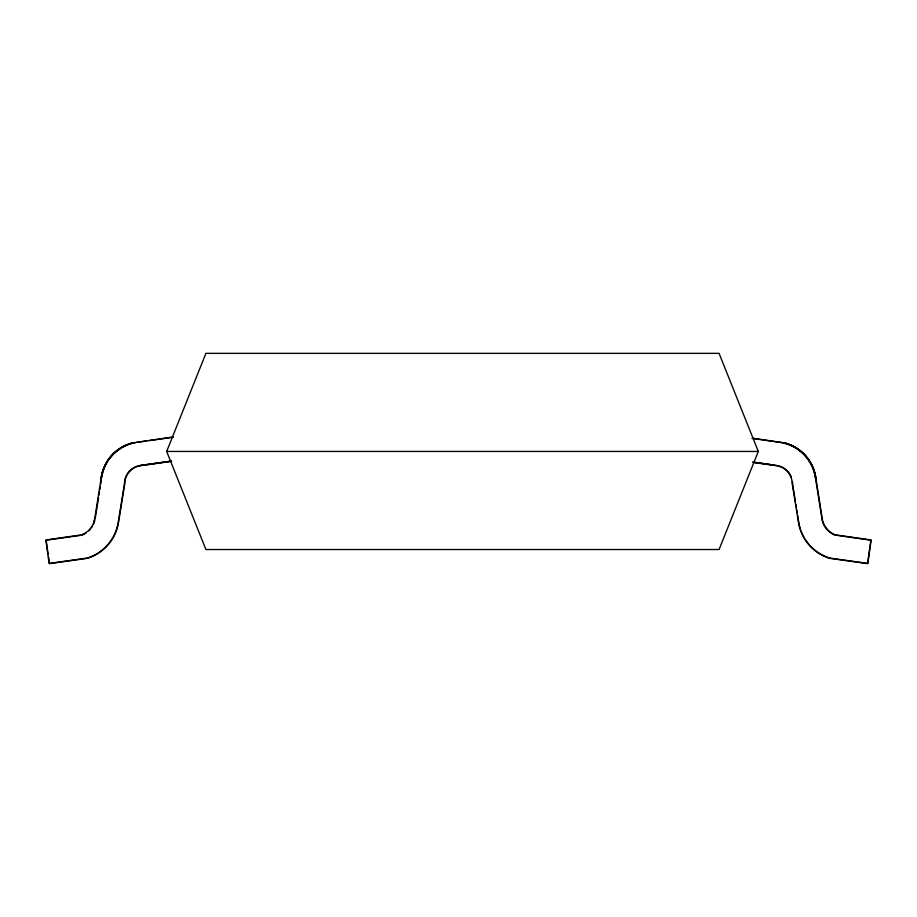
<?xml version="1.0" encoding="UTF-8"?>
<svg xmlns="http://www.w3.org/2000/svg" width="917" height="917" viewBox="0 0 917 917"><rect width="100%" height="100%" fill="white"/><g stroke="black" fill="none" stroke-linecap="round" stroke-linejoin="round"><path stroke-width="1.38" d="M173.061 436.985L132.059 443.014A42.067 42.067 0 0 0 101.065 478.663L94.44 520.489A21.217 21.217 0 0 1 82.003 534.783L45.85 539.987L49.14 563.416L87.161 558.075A44.887 44.887 0 0 0 118.213 522.323L124.46 483.649A18.363 18.363 0 0 1 140.278 465.481L171.376 461.102L140.267 465.481M101.363 478.892L100.778 484.016M95.253 518.254L98.566 497.713M99.002 494.974L99.449 492.234M99.896 489.495L100.331 486.755M93.855 522.358L94.955 518.025M166.676 451.439L205.912 353.354L719.077 353.354L758.302 451.439L719.077 549.524L205.912 549.524L166.676 451.439L758.302 451.439M81.441 534.989L83.779 533.946M132.357 443.243L135.521 442.59M136.576 442.395L146.479 440.985M149.299 440.607L173.347 437.214M171.674 461.331L140.565 465.71A18.363 18.363 0 0 0 124.758 483.878L118.511 522.564A44.887 44.887 0 0 1 87.459 558.304L49.438 563.646L48.475 556.757M81.739 535.219L46.148 540.216L48.085 553.994M752.433 438.177L784.941 443.014A42.067 42.067 0 0 1 815.935 478.663L822.56 520.489A21.217 21.217 0 0 0 834.997 534.783L871.15 539.987L867.86 563.416L829.839 558.075A44.887 44.887 0 0 1 810.147 545.661M752.135 438.406L780.424 442.395M773.902 465.079L752.697 462.099L776.733 465.481A18.363 18.363 0 0 1 791.382 477.241M753.808 462.523L776.435 465.71A18.363 18.363 0 0 1 792.242 483.878L798.489 522.564A44.887 44.887 0 0 0 829.541 558.304L867.562 563.646L870.852 540.216L834.699 535.012A21.217 21.217 0 0 1 822.262 520.718L815.637 478.892A42.067 42.067 0 0 0 784.643 443.232M780.424 442.384L784.643 443.243A42.067 42.067 0 0 1 815.637 478.903M792.54 483.649L795.44 501.61M795.887 504.373L796.334 507.135M796.781 509.898L797.228 512.66M797.664 515.423L798.787 522.323A44.887 44.887 0 0 0 800.862 530.37M809.218 544.629A44.887 44.887 0 0 1 805.103 539.07M804.381 537.889A44.887 44.887 0 0 1 801.355 531.665M792.414 481.494A18.363 18.363 0 0 1 792.54 483.649M784.941 443.014A42.067 42.067 0 0 1 815.935 478.674M94.738 520.718A21.217 21.217 0 0 1 93.408 524.409M92.491 526.14A21.217 21.217 0 0 1 91.425 527.791M90.198 529.327A21.217 21.217 0 0 1 88.846 530.748M85.774 533.19A21.217 21.217 0 0 1 82.301 535.012M101.065 478.674A42.067 42.067 0 0 1 132.059 443.014M107.633 461.32A42.067 42.067 0 0 0 101.523 477.654A42.067 42.067 0 0 1 107.633 461.331M121.961 447.542A42.067 42.067 0 0 0 108.321 460.277A42.067 42.067 0 0 1 121.961 447.553M131.154 443.576A42.067 42.067 0 0 0 123.061 446.923A42.067 42.067 0 0 1 131.154 443.576"/></g></svg>
